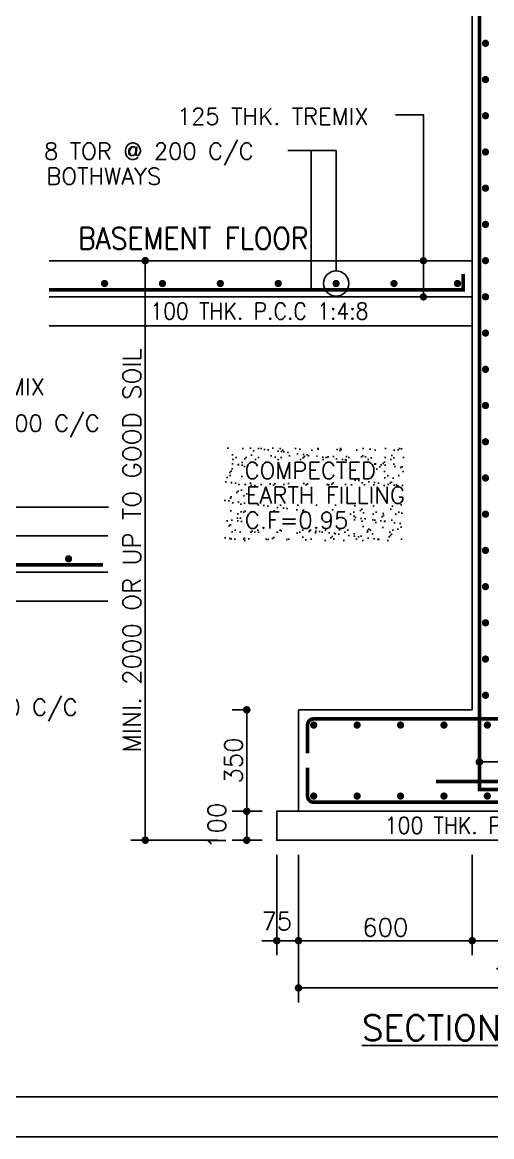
# Model space of a CAD drawing. Extents: x -200722 to 834823, y -494970 to 88783.
# Drawn here: x 368062 to 374551, y -183583 to -168199 of the extents above; entities that cross this region are included whole.
import ezdxf
from ezdxf.enums import TextEntityAlignment as Align

# ---------------------------------------------------------------- set-up
doc = ezdxf.new("R2010")
doc.units = 0
doc.header["$LTSCALE"] = 100
doc.header["$MEASUREMENT"] = 0
doc.header["$PDMODE"] = 34
doc.layers.get('0').update_dxf_attribs({"linetype": 'CONTINUOUS'})
doc.layers.get('DEFPOINTS').update_dxf_attribs({"linetype": 'CONTINUOUS'})
for name, color, linetype in [('5', 4, 'CONTINUOUS'), ('BEAM', 4, 'CONTINUOUS'), ('HATCH WALL', 8, 'CONTINUOUS'), ('STEEL', 6, 'CONTINUOUS'), ('TEXT', 2, 'CONTINUOUS')]:
    doc.layers.add(name, color=color, linetype=linetype)
doc.layers.add('9_PRINT BOUNDARY_NON PRINT', color=32, linetype='CONTINUOUS', plot=False)
doc.layers.add('9_TITLE TEXT', color=7, linetype='CONTINUOUS', lineweight=20)
doc.styles.add('ROMANS', font='romans.shx')
doc.styles.get("Standard").update_dxf_attribs({"font": 'simplex.shx'})
doc.dimstyles.new('STANDARD$0', dxfattribs={"dimtxt": 2.5, "dimasz": 2.5, "dimexe": 2, "dimexo": 0.7, "dimgap": 0.9, "dimtad": 1, "dimdec": 0, "dimdsep": 46, "dimtxsty": 'ROMANS', "dimcen": 0.09, "dimclrd": 4, "dimclre": 4, "dimclrt": 3, "dimadec": 0, "dimazin": 0, "dimtfac": 1, "dimtdec": 0, "dimtmove": 0, "dimatfit": 3, "dimfxl": 1, "dimtolj": 1, "dimtzin": 0, "dimarcsym": 0})

# ---------------------------------------------------------------- blocks, each defined once
blk = doc.blocks.new('DOT')
at = {"color": 0, "linetype": 'ByBlock'}
blk.add_line((-0.5, 0), (-1, 0), dxfattribs=at)
at = {"color": 0, "linetype": 'ByBlock', "const_width": 0.5}
blk.add_lwpolyline([(-0.25, 0, 1), (0.25, 0, 1)], format="xyb", close=True, dxfattribs=at)
blk = doc.blocks.new('*D1860')
at = {"layer": 'BEAM', "color": 0, "lineweight": -2, "transparency": 16777216}
for p, q in [((371380, -179090), (370965, -179090)), ((371165, -179386), (371165, -179194)), ((371380, -179490), (370965, -179490))]:
    blk.add_line(p, q, dxfattribs=at)
at = {"layer": 'DEFPOINTS', "color": 0, "lineweight": 30, "transparency": 16777216}
for p in [(371165, -179090), (371580, -179090), (371580, -179490)]:
    blk.add_point(p, dxfattribs=at)
at = {"layer": 'BEAM', "color": 0, "lineweight": -2, "transparency": 16777216, "xscale": 104, "yscale": 104, "zscale": 104}
for p, rotation in [((371165, -179090), 90), ((371165, -179490), 270)]:
    blk.add_blockref('DOT', p, dxfattribs=dict(at, rotation=rotation))
at = {"layer": 'BEAM', "color": 0, "transparency": 16777216, "insert": (370751, -179290), "char_height": 248, "attachment_point": 5, "rotation": 90}
blk.add_mtext('\\A1;100', dxfattribs=at)
blk = doc.blocks.new('_DOT')
at = {"color": 0, "linetype": 'ByBlock'}
blk.add_line((-0.5, 0), (-1, 0), dxfattribs=at)
at = {"color": 0, "linetype": 'ByBlock', "const_width": 0.5}
blk.add_lwpolyline([(-0.25, 0, 1), (0.25, 0, 1)], format="xyb", close=True, dxfattribs=at)
blk = doc.blocks.new('*D1861')
at = {"layer": 'BEAM', "color": 0, "lineweight": -2, "transparency": 16777216}
for p, q in [((370765, -171490), (369562, -171490)), ((369762, -179386), (369762, -171594)), ((370765, -179490), (369562, -179490))]:
    blk.add_line(p, q, dxfattribs=at)
at = {"layer": 'DEFPOINTS', "color": 0, "lineweight": 30, "transparency": 16777216}
for p in [(369762, -171490), (370965, -171490, 17104), (370965, -179490, 17104)]:
    blk.add_point(p, dxfattribs=at)
at = {"layer": 'BEAM', "color": 0, "lineweight": -2, "transparency": 16777216, "xscale": 104, "yscale": 104, "zscale": 104}
for p, rotation in [((369762, -171490), 90), ((369762, -179490), 270)]:
    blk.add_blockref('DOT', p, dxfattribs=dict(at, rotation=rotation))
at = {"layer": 'BEAM', "color": 0, "transparency": 16777216, "insert": (369578, -175490), "char_height": 248, "attachment_point": 5, "rotation": 90}
blk.add_mtext('\\A1;{\\C4;MINI. 2000 OR UP TO GOOD SOIL}', dxfattribs=at)
blk = doc.blocks.new('*D1862')
at = {"layer": 'BEAM', "color": 0, "lineweight": -2, "transparency": 16777216}
for p, q in [((371580, -179690), (371580, -181077)), ((371880, -179690), (371880, -181077)), ((371476, -180877), (371372, -180877)), ((371580, -180877), (371880, -180877)), ((371984, -180877), (372088, -180877))]:
    blk.add_line(p, q, dxfattribs=at)
at = {"layer": 'DEFPOINTS', "color": 0, "lineweight": 30, "transparency": 16777216}
for p in [(371580, -179490), (371880, -179490), (371880, -180877)]:
    blk.add_point(p, dxfattribs=at)
at = {"layer": 'BEAM', "color": 0, "lineweight": -2, "transparency": 16777216, "xscale": 104, "yscale": 104, "zscale": 104}
blk.add_blockref('DOT', (371580, -180877), dxfattribs=at)
at = {"layer": 'BEAM', "color": 0, "lineweight": -2, "transparency": 16777216, "xscale": 104, "yscale": 104, "zscale": 104, "rotation": 180}
blk.add_blockref('DOT', (371880, -180877), dxfattribs=at)
at = {"layer": 'BEAM', "color": 0, "transparency": 16777216, "insert": (371580, -180606), "char_height": 248, "attachment_point": 5}
blk.add_mtext('\\A1;75', dxfattribs=at)
blk = doc.blocks.new('*D1863')
at = {"layer": 'BEAM', "color": 0, "lineweight": -2, "transparency": 16777216}
for p, q in [((371880, -179690), (371880, -181077)), ((374280, -179690), (374280, -181077)), ((374176, -180877), (371984, -180877))]:
    blk.add_line(p, q, dxfattribs=at)
at = {"layer": 'DEFPOINTS', "color": 0, "lineweight": 30, "transparency": 16777216}
for p in [(371880, -179490, -32271), (374280, -179490, -2484), (371880, -180877)]:
    blk.add_point(p, dxfattribs=at)
at = {"layer": 'BEAM', "color": 0, "lineweight": -2, "transparency": 16777216, "xscale": 104, "yscale": 104, "zscale": 104, "rotation": 180}
blk.add_blockref('DOT', (371880, -180877), dxfattribs=at)
at = {"layer": 'BEAM', "color": 0, "lineweight": -2, "transparency": 16777216, "xscale": 104, "yscale": 104, "zscale": 104}
blk.add_blockref('DOT', (374280, -180877), dxfattribs=at)
at = {"layer": 'BEAM', "color": 0, "transparency": 16777216, "insert": (373080, -180693), "char_height": 248, "attachment_point": 5}
blk.add_mtext('\\A1;600', dxfattribs=at)
blk = doc.blocks.new('*D1864')
at = {"layer": 'BEAM', "color": 0, "lineweight": -2, "transparency": 16777216}
for p, q in [((371880, -179690), (371880, -181729)), ((378080, -179690), (378080, -181729)), ((377976, -181529), (371984, -181529))]:
    blk.add_line(p, q, dxfattribs=at)
at = {"layer": 'DEFPOINTS', "color": 0, "lineweight": 30, "transparency": 16777216}
for p in [(371880, -179490, -62057), (378080, -179490, -62057), (371880, -181529)]:
    blk.add_point(p, dxfattribs=at)
at = {"layer": 'BEAM', "color": 0, "lineweight": -2, "transparency": 16777216, "xscale": 104, "yscale": 104, "zscale": 104, "rotation": 180}
blk.add_blockref('DOT', (371880, -181529), dxfattribs=at)
at = {"layer": 'BEAM', "color": 0, "lineweight": -2, "transparency": 16777216, "xscale": 104, "yscale": 104, "zscale": 104}
blk.add_blockref('DOT', (378080, -181529), dxfattribs=at)
at = {"layer": 'BEAM', "color": 0, "transparency": 16777216, "insert": (374980, -181345), "char_height": 248, "attachment_point": 5}
blk.add_mtext('\\A1;1550', dxfattribs=at)
blk = doc.blocks.new('*D1867')
at = {"layer": 'BEAM', "color": 0, "lineweight": -2, "transparency": 16777216}
for p, q in [((374280, -179690), (374280, -181077)), ((375680, -179690), (375680, -181077)), ((375576, -180877), (374384, -180877))]:
    blk.add_line(p, q, dxfattribs=at)
at = {"layer": 'DEFPOINTS', "color": 0, "lineweight": 30, "transparency": 16777216}
for p in [(374280, -179490, -2484), (375680, -179490, -2484), (374280, -180877)]:
    blk.add_point(p, dxfattribs=at)
at = {"layer": 'BEAM', "color": 0, "lineweight": -2, "transparency": 16777216, "xscale": 104, "yscale": 104, "zscale": 104, "rotation": 180}
blk.add_blockref('DOT', (374280, -180877), dxfattribs=at)
at = {"layer": 'BEAM', "color": 0, "lineweight": -2, "transparency": 16777216, "xscale": 104, "yscale": 104, "zscale": 104}
blk.add_blockref('DOT', (375680, -180877), dxfattribs=at)
at = {"layer": 'BEAM', "color": 0, "transparency": 16777216, "insert": (374980, -180693), "char_height": 248, "attachment_point": 5}
blk.add_mtext('\\A1;350', dxfattribs=at)
blk = doc.blocks.new('*D1868')
at = {"layer": 'BEAM', "color": 0, "lineweight": -2, "transparency": 16777216}
for p, q in [((371180, -177690), (370965, -177690)), ((371165, -178986), (371165, -177794)), ((371180, -179090), (370965, -179090))]:
    blk.add_line(p, q, dxfattribs=at)
at = {"layer": 'DEFPOINTS', "color": 0, "lineweight": 30, "transparency": 16777216}
for p in [(371165, -177690), (371380, -177690, 2294), (371380, -179090)]:
    blk.add_point(p, dxfattribs=at)
at = {"layer": 'BEAM', "color": 0, "lineweight": -2, "transparency": 16777216, "xscale": 104, "yscale": 104, "zscale": 104}
for p, rotation in [((371165, -177690), 90), ((371165, -179090), 270)]:
    blk.add_blockref('DOT', p, dxfattribs=dict(at, rotation=rotation))
at = {"layer": 'BEAM', "color": 0, "transparency": 16777216, "insert": (370981, -178390), "char_height": 248, "attachment_point": 5, "rotation": 90}
blk.add_mtext('\\A1;350', dxfattribs=at)
blk = doc.blocks.new('*D1870')
at = {"layer": 'BEAM', "color": 0, "lineweight": -2, "transparency": 16777216}
for p, q in [((374380, -178591), (374380, -178210)), ((376180, -178591), (376180, -178210)), ((374484, -178410), (376076, -178410))]:
    blk.add_line(p, q, dxfattribs=at)
at = {"layer": 'DEFPOINTS', "color": 0, "lineweight": 30, "transparency": 16777216}
for p in [(376180, -178410), (374380, -178791, -34), (376180, -178791, -34)]:
    blk.add_point(p, dxfattribs=at)
at = {"layer": 'BEAM', "color": 0, "lineweight": -2, "transparency": 16777216, "xscale": 104, "yscale": 104, "zscale": 104, "rotation": 180}
blk.add_blockref('DOT', (374380, -178410), dxfattribs=at)
at = {"layer": 'BEAM', "color": 0, "lineweight": -2, "transparency": 16777216, "xscale": 104, "yscale": 104, "zscale": 104}
blk.add_blockref('DOT', (376180, -178410), dxfattribs=at)
at = {"layer": 'BEAM', "color": 0, "transparency": 16777216, "insert": (375280, -178226), "char_height": 248, "attachment_point": 5}
blk.add_mtext('\\A1;450', dxfattribs=at)

msp = doc.modelspace()

# ---------------------------------------------------------------- hatches: boundary and pattern name
at = {"layer": 'HATCH WALL', "lineweight": -3}
h = msp.add_hatch(dxfattribs=at)
h.set_pattern_fill('AR-SAND', color=256, scale=100, style=0)
h.set_pattern_definition([(142.5, (721588.54, 237823.94), (6.299336, 192.682377), [0, -152, 0, -170, 0, -162.5]), (172.5, (721588.54, 237823.94), (-176.97767, 282.21461), [0, -82, 0, -137, 0, -52.5]), (212.5, (721711.54, 237823.94), (-311.414186, 0.565905), [0, -50, 0, -180, 0, -235]), (222.5, (721711.54, 237823.94), (-300.61266, 87.76756), [0, -25, 0, -118, 0, -135])])
h.paths.add_polyline_path([(370862.1, -174072.7), (373334.8, -174072.7), (373334.8, -175360), (370862.1, -175360)])

# ---------------------------------------------------------------- linework, layer by layer
at = {"color": 8, "lineweight": -3, "ltscale": 0.4}
msp.add_line((369253, -174890.4, -26995.7), (362820.5, -174890.4, -26995.7), dxfattribs=at)
msp.add_lwpolyline([(330496.4, -183032.7), (421906.4, -183032.7), (421906.4, -118792.7), (330496.4, -118792.7)], close=True)
at = {"layer": '5', "lineweight": -3, "ltscale": 0.4}
for p, q in [((374280.1, -171990.4, 12598.1), (374280.1, -156482.4, 17865.8)), ((374280.1, -171490.4, 12598.1), (368432.6, -171490.4, 39955.5)), ((374280.1, -171990.4, 12598.1), (368432.6, -171990.4, 39955.5)), ((374280.1, -177690.4, -24196.6), (374280.1, -171990.4, -12891.6)), ((374280.1, -172390.4, 12598.1), (368432.6, -172390.4, 39955.5)), ((363821.8, -175290.4, -22311.3), (369244.4, -175290.4, -3603.1)), ((364421.8, -175790.4, -19504.2), (369244.4, -175790.4, -3603.1)), ((364421.8, -176190.4, -19504.2), (369244.4, -176190.4, -3603.1))]:
    msp.add_line(p, q, dxfattribs=at)
at = {"layer": '5', "lineweight": -3, "ltscale": 0.4, "elevation": -24196.6}
msp.add_lwpolyline([(371880.1, -179090.4), (371880.1, -177690.4), (374280.1, -177690.4)], dxfattribs=at)
msp.add_lwpolyline([(378380.1, -179090.4), (371580.1, -179090.4), (371580.1, -179490.4), (378380.1, -179490.4)], close=True, dxfattribs=at)
at = {"layer": '9_PRINT BOUNDARY_NON PRINT'}
msp.add_lwpolyline([(329946.4, -183582.7), (422456.4, -183582.7), (422456.4, -118242.7), (329946.4, -118242.7)], close=True, dxfattribs=at)
at = {"layer": '9_TITLE TEXT'}
msp.add_lwpolyline([(421906.4, -118792.7), (330496.4, -118792.7), (330496.4, -183032.7), (421906.4, -183032.7)], dxfattribs=at)
at = {"layer": 'STEEL', "lineweight": -3, "ltscale": 0.4, "const_width": 50.8}
for points, elevation in [([(377480.1, -155982.4), (374465.1, -155982.4, 0.4142136), (374380.1, -156067.4), (374380.1, -178790.5), (376180.1, -178790.5)], -33.9), ([(372005.1, -178290.4), (372005.1, -177900.4, -0.4142136), (372090.1, -177815.4), (377870.1, -177815.4, -0.4142136), (377955.1, -177900.4), (377955.1, -178290.4)], -24196.6), ([(372005.1, -178490.4), (372005.1, -178880.4, 0.4142136), (372090.1, -178965.4), (377870.1, -178965.4, 0.4142136), (377955.1, -178880.4), (377955.1, -178490.4)], -24196.6)]:
    msp.add_lwpolyline(points, format="xyb", dxfattribs=dict(at, elevation=elevation))
msp.add_lwpolyline([(372480.1, -156132.4), (375495.1, -156132.4, -0.4142136), (375580.1, -156217.4), (375580.1, -178681), (373780.1, -178681)], format="xyb", dxfattribs=at)
at = {"layer": 'STEEL', "lineweight": -3, "ltscale": 0.4, "const_width": 50}
for points in [[(374439.3, -168489.3, -1), (374489.3, -168489.3, -1)], [(374439.3, -168989.3, -1), (374489.3, -168989.3, -1)], [(374439.3, -169489.3, -1), (374489.3, -169489.3, -1)], [(374439.3, -169989.3, -1), (374489.3, -169989.3, -1)], [(374439.3, -170489.3, -1), (374489.3, -170489.3, -1)], [(374439.3, -170989.3, -1), (374489.3, -170989.3, -1)], [(374439.3, -171489.3, -1), (374489.3, -171489.3, -1)], [(374439.3, -171989.3, -1), (374489.3, -171989.3, -1)], [(374439.3, -172489.3, -1), (374489.3, -172489.3, -1)], [(374439.3, -172989.3, -1), (374489.3, -172989.3, -1)], [(374439.3, -173489.3, -1), (374489.3, -173489.3, -1)], [(374439.3, -173989.3, -1), (374489.3, -173989.3, -1)], [(374439.3, -174489.3, -1), (374489.3, -174489.3, -1)], [(374439.3, -174989.3, -1), (374489.3, -174989.3, -1)], [(374439.3, -175489.3, -1), (374489.3, -175489.3, -1)], [(374439.3, -175989.3, -1), (374489.3, -175989.3, -1)], [(374439.3, -176489.3, -1), (374489.3, -176489.3, -1)]]:
    msp.add_lwpolyline(points, format="xyb", close=True, dxfattribs=at)
at = {"layer": 'STEEL', "lineweight": -3, "ltscale": 0.4, "const_width": 50.8}
for points, elevation in [([(368432.6, -171890.4), (374157.5, -171890.4), (374157.5, -171674.7)], 39955.5), ([(369179.7, -175690.4), (364091.4, -175690.4), (364091.4, -176078.6)], 361.7)]:
    msp.add_lwpolyline(points, dxfattribs=dict(at, elevation=elevation))
at = {"layer": 'STEEL', "lineweight": -3, "ltscale": 0.4, "const_width": 50}
for points, elevation in [([(369224.8, -171805.2, 1), (369174.8, -171805.2, 1)], 12598.1), ([(370024.8, -171805.2, 1), (369974.8, -171805.2, 1)], 12598.1), ([(370824.8, -171805.2, 1), (370774.8, -171805.2, 1)], 12598.1), ([(371624.8, -171805.2, 1), (371574.8, -171805.2, 1)], 12598.1), ([(372424.8, -171805.2, 1), (372374.8, -171805.2, 1)], 12598.1), ([(373224.8, -171805.2, 1), (373174.8, -171805.2, 1)], 12598.1), ([(374102.1, -171805.2, 1), (374052.1, -171805.2, 1)], 12598.1), ([(368677.1, -175605.2, -1), (368727.1, -175605.2, -1)], -26995.7), ([(374439.3, -176989.3, -1), (374489.3, -176989.3, -1)], -24196.6), ([(374439.3, -176989.3, -1), (374489.3, -176989.3, -1)], -24196.6), ([(374439.3, -177489.3, -1), (374489.3, -177489.3, -1)], -24196.6), ([(372065.1, -177900.4, 1), (372115.1, -177900.4, 1)], -24196.6), ([(372665.1, -177900.4, 1), (372715.1, -177900.4, 1)], -24196.6), ([(373265.1, -177900.4, 1), (373315.1, -177900.4, 1)], -24196.6), ([(373865.1, -177900.4, 1), (373915.1, -177900.4, 1)], -24196.6), ([(374465.1, -177900.4, 1), (374515.1, -177900.4, 1)], -24196.6), ([(372065.1, -178880.4, -1), (372115.1, -178880.4, -1)], -24196.6), ([(372665.1, -178880.4, -1), (372715.1, -178880.4, -1)], -24196.6), ([(373265.1, -178880.4, -1), (373315.1, -178880.4, -1)], -24196.6), ([(373865.1, -178880.4, -1), (373915.1, -178880.4, -1)], -24196.6), ([(374465.1, -178880.4, -1), (374515.1, -178880.4, -1)], -24196.6)]:
    msp.add_lwpolyline(points, format="xyb", close=True, dxfattribs=dict(at, elevation=elevation))
at = {"layer": 'TEXT'}
for p, q in [((373606.5, -169477.1, 19644.8), (373218.3, -169477.1, 19644.8)), ((373606.5, -171990.4, 19644.8), (373606.5, -169477.1, 19644.8)), ((372399.8, -169969.9, 12598.1), (371731.1, -169969.9, 12598.1)), ((372057.1, -171890.4, 39955.5), (372057.1, -169969.9, 12598.1)), ((372399.8, -171630.7, 12598.1), (372399.8, -169969.9, 12598.1))]:
    msp.add_line(p, q, dxfattribs=at)
at = {"layer": 'TEXT', "const_width": 50, "elevation": 19644.8}
for points in [[(373631.5, -171490.4, 1), (373581.5, -171490.4, 1)], [(373631.5, -171990.4, 1), (373581.5, -171990.4, 1)]]:
    msp.add_lwpolyline(points, format="xyb", close=True, dxfattribs=at)
at = {"layer": 'TEXT'}
msp.add_circle((372399.8, -171805.2, 12598.1), 174.5, dxfattribs=at)

# ---------------------------------------------------------------- texts
for s, height, p in [('125 THK. TREMIX', 230, (370198.9, -169612.8, 19644.8)), ('8 TOR @ 200 C/C', 230, (368363.5, -170093.8, 12598.1)), ('BOTHWAYS', 230, (368395.9, -170439.1, 12598.1)), ('125 THK. TREMIX', 230, (365723.5, -173345.8, -19949)), ('8 TOR @ 200 C/C', 230, (366236, -173849.7, -26995.7)), ('COMPECTED ', 230, (371135.4, -174502.8, -7446.6)), ('EARTH FILLING', 230, (371153.7, -174842.2, -7446.6)), ('C.F=0.95', 230, (371138.6, -175188.5, -7446.6)), ('8 TOR @ 150 C/C', 230, (365931.3, -177770.1)), ('%%USECTION X6-X6', 350, (372755.7, -182254.9, -24196.6))]:
    msp.add_text(s, height=height, dxfattribs=at).set_placement(p)
at = {"layer": 'TEXT', "width": 0.9}
msp.add_text('BASEMENT FLOOR', height=300, dxfattribs=at).set_placement((368834.6, -171332.9, 9313.4))
at = {"layer": 'TEXT', "ltscale": 5, "style": 'ROMANS', "width": 0.9}
for p in [(369831.4, -172185.6, 49534.1), (373072.1, -179285.6, -48843.5)]:
    msp.add_text('100 THK. P.C.C 1:4:8', height=230, dxfattribs=at).set_placement(p, align=Align.MIDDLE_LEFT)

# ---------------------------------------------------------------- dimensions: what is measured, and where the dimension line sits
at = {"layer": 'BEAM'}
dim = msp.add_linear_dim(base=(369761.7, -171490.4, -41300.7), p1=(370964.9, -179490.4, -24196.6), p2=(370964.9, -171490.4, -24196.6), angle=90, text='{\\C4;MINI. <> OR UP TO GOOD SOIL}', dimstyle='STANDARD$0', override={"dimscale": 8, "dimtxt": 31, "dimasz": 13, "dimexe": 25, "dimexo": 25, "dimgap": 7.5, "dimlfac": 0.25, "dimzin": 3, "dimtxsty": 'Standard', "dimblk": 'DOT', "dimcen": 3, "dimdle": 4, "dimclrd": 0, "dimclre": 0, "dimclrt": 0, "dimtmove": 2, "dimldrblk": 'DOT', "dimtzin": 3}, dxfattribs=at)
dim.commit()
dim.dimension.update_dxf_attribs({"geometry": '*D1861', "text_midpoint": (369577.7, -175490.4, -41300.7)})
for base, p1, p2, angle, picture, middle in [((371164.9, -177690.4, -24196.6), (371380.1, -179090.4, -24196.6), (371380.1, -177690.4, -21902.6), 90, '*D1868', (370980.9, -178390.4, -24196.6)), ((371164.9, -179090.4, -24196.6), (371580.1, -179490.4, -24196.6), (371580.1, -179090.4, -24196.6), 90, '*D1860', (370750.9, -179290.4, -24196.6)), ((371880.1, -180876.8, -21712.6), (374280.1, -179490.4, -24196.6), (371880.1, -179490.4, -53983.1), 180, '*D1863', (373080.1, -180692.8, -21712.6)), ((374280.1, -180876.8, -21712.6), (375680.1, -179490.4, -24196.6), (374280.1, -179490.4, -24196.6), 180, '*D1867', (374980.1, -180692.8, -21712.6))]:
    dim = msp.add_linear_dim(base=base, p1=p1, p2=p2, angle=angle, dimstyle='STANDARD$0', override={"dimscale": 8, "dimtxt": 31, "dimasz": 13, "dimexe": 25, "dimexo": 25, "dimgap": 7.5, "dimlfac": 0.25, "dimzin": 3, "dimtxsty": 'Standard', "dimblk": 'DOT', "dimcen": 3, "dimdle": 4, "dimclrd": 0, "dimclre": 0, "dimclrt": 0, "dimtmove": 2, "dimldrblk": 'DOT', "dimtzin": 3}, dxfattribs=at)
    dim.commit()
    dim.dimension.update_dxf_attribs({"geometry": picture, "text_midpoint": middle})
for base, p1, p2, picture, middle in [((376180.1, -178409.8, -24196.6), (374380.1, -178790.5, -24230.5), (376180.1, -178790.5, -24230.5), '*D1870', (375280.1, -178225.8, -24196.6)), ((371880.1, -181529.2, 8073.9), (378080.1, -179490.4, -53983.1), (371880.1, -179490.4, -53983.1), '*D1864', (374980.1, -181345.2, 8073.9))]:
    dim = msp.add_linear_dim(base=base, p1=p1, p2=p2, dimstyle='STANDARD$0', override={"dimscale": 8, "dimtxt": 31, "dimasz": 13, "dimexe": 25, "dimexo": 25, "dimgap": 7.5, "dimlfac": 0.25, "dimzin": 3, "dimtxsty": 'Standard', "dimblk": 'DOT', "dimcen": 3, "dimdle": 4, "dimclrd": 0, "dimclre": 0, "dimclrt": 0, "dimtmove": 2, "dimldrblk": 'DOT', "dimtzin": 3}, dxfattribs=at)
    dim.commit()
    dim.dimension.update_dxf_attribs({"geometry": picture, "text_midpoint": middle})
dim = msp.add_linear_dim(base=(371880.1, -180876.8, -53983.1), p1=(371580.1, -179490.4, -53983.1), p2=(371880.1, -179490.4, -53983.1), dimstyle='STANDARD$0', override={"dimscale": 8, "dimtxt": 31, "dimasz": 13, "dimexe": 25, "dimexo": 25, "dimgap": 7.5, "dimlfac": 0.25, "dimzin": 3, "dimtxsty": 'Standard', "dimblk": 'DOT', "dimcen": 3, "dimdle": 4, "dimclrd": 0, "dimclre": 0, "dimclrt": 0, "dimtmove": 2, "dimldrblk": 'DOT', "dimtzin": 3}, dxfattribs=at)
dim.commit()
dim.dimension.update_dxf_attribs({"geometry": '*D1862', "text_midpoint": (371580.1, -180605.5, -53983.1), "dimtype": 160})

doc.saveas('drawing.dxf')
